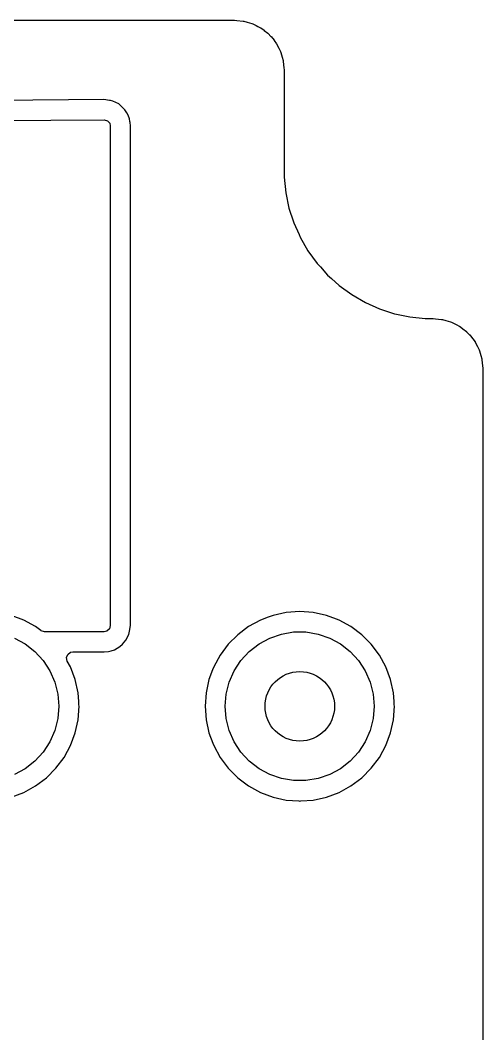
# Model space of a CAD drawing. Extents: x 0.71 to 7.56, y -5.16 to -0.79.
# Drawn here: x 7.192 to 7.559, y -1.59 to -0.787 of the extents above; entities that cross this region are included whole.
import ezdxf

# ---------------------------------------------------------------- set-up
doc = ezdxf.new("R2010")
doc.units = 0
doc.header["$MEASUREMENT"] = 0
doc.layers.add('BLACK', color=7, linetype='CONTINUOUS')

msp = doc.modelspace()

# ---------------------------------------------------------------- linework, layer by layer
at = {"layer": 'BLACK', "linetype": 'CONTINUOUS'}
for p, q in [((5.12299, -0.787421), (7.3621, -0.787421)), ((7.3621, -0.787421), (7.36231, -0.787431)), ((7.36231, -0.787431), (7.364, -0.787578)), ((7.364, -0.787578), (7.36897, -0.788068)), ((7.36897, -0.788068), (7.36975, -0.78821)), ((7.36975, -0.78821), (7.37238, -0.788914)), ((7.37238, -0.788914), (7.37605, -0.790027)), ((7.37605, -0.790027), (7.37669, -0.790274)), ((7.37669, -0.790274), (7.37673, -0.79029)), ((7.37673, -0.79029), (7.37935, -0.791512)), ((7.37935, -0.791512), (7.37946, -0.79157)), ((7.37946, -0.79157), (7.38083, -0.792303)), ((7.38083, -0.792303), (7.38277, -0.793337)), ((7.38277, -0.793337), (7.38302, -0.79349)), ((7.38302, -0.79349), (7.38562, -0.795314)), ((7.38562, -0.795314), (7.38577, -0.795427)), ((7.38577, -0.795427), (7.38861, -0.79776)), ((7.38861, -0.79776), (7.38879, -0.797921)), ((7.38879, -0.797921), (7.39106, -0.800185)), ((7.39106, -0.800185), (7.39122, -0.800362)), ((7.39122, -0.800362), (7.39355, -0.803205)), ((7.39355, -0.803205), (7.39366, -0.803353)), ((7.39366, -0.803353), (7.39549, -0.805958)), ((7.39549, -0.805958), (7.39564, -0.806208)), ((7.39564, -0.806208), (7.39741, -0.809512)), ((7.39741, -0.809512), (7.39747, -0.809631)), ((7.39747, -0.809631), (7.3987, -0.812285)), ((7.3987, -0.812285), (7.39895, -0.812931)), ((7.39895, -0.812931), (7.40006, -0.816601)), ((7.40006, -0.816601), (7.40077, -0.819224)), ((7.40077, -0.819224), (7.40091, -0.820009)), ((7.40091, -0.820009), (7.4014, -0.824982)), ((7.4014, -0.824982), (7.40155, -0.826665)), ((7.40155, -0.826665), (7.40156, -0.826878)), ((7.40156, -0.826878), (7.40156, -0.905492)), ((7.25873, -0.850218), (7.08632, -0.851619)), ((7.26323, -0.850828), (7.25873, -0.850218)), ((7.25873, -0.850218), (7.25873, -0.850218)), ((7.2639, -0.851018), (7.26323, -0.850828)), ((7.26323, -0.850828), (7.26323, -0.850828)), ((7.26588, -0.851581), (7.2639, -0.851018)), ((7.27041, -0.853684), (7.26588, -0.851581)), ((7.27348, -0.856383), (7.27041, -0.853684)), ((7.2753, -0.858447), (7.27348, -0.856383)), ((7.27348, -0.856383), (7.27348, -0.856383)), ((7.27348, -0.856383), (7.27348, -0.856383)), ((7.27681, -0.860825), (7.2753, -0.858447)), ((7.2753, -0.858447), (7.2753, -0.858447)), ((7.08645, -0.867583), (7.25886, -0.866182)), ((7.25886, -0.866182), (7.2615, -0.866935)), ((7.27798, -0.862665), (7.27681, -0.860825)), ((7.27891, -0.865543), (7.27798, -0.862665)), ((7.27798, -0.862665), (7.27798, -0.862665)), ((7.27937, -0.867607), (7.27891, -0.865543)), ((7.2615, -0.866935), (7.26332, -0.868999)), ((7.26332, -0.868999), (7.26378, -0.871063)), ((7.26378, -0.871063), (7.26378, -1.26677)), ((7.27945, -0.86836), (7.27937, -0.867607)), ((7.27937, -0.867607), (7.27937, -0.867607)), ((7.27937, -0.867607), (7.27937, -0.867607)), ((7.27974, -0.871063), (7.27945, -0.86836)), ((7.27974, -1.26677), (7.27974, -0.871063)), ((7.40156, -0.905492), (7.40156, -0.905512)), ((7.40156, -0.905512), (7.40156, -0.911703)), ((7.40156, -0.911703), (7.40285, -0.924017)), ((7.40285, -0.924017), (7.40285, -0.924017)), ((7.40285, -0.924017), (7.40542, -0.936128)), ((7.40542, -0.936128), (7.40542, -0.936128)), ((7.40542, -0.936128), (7.409, -0.94713)), ((7.409, -0.94713), (7.40925, -0.947904)), ((7.40925, -0.947904), (7.41339, -0.957203)), ((7.41339, -0.957203), (7.41429, -0.959215)), ((7.41429, -0.959215), (7.41429, -0.959216)), ((7.41429, -0.959216), (7.42048, -0.969938)), ((7.42048, -0.969938), (7.42048, -0.969938)), ((7.42048, -0.969938), (7.42775, -0.979955)), ((7.42775, -0.979955), (7.42775, -0.979955)), ((7.42775, -0.979955), (7.43029, -0.982773)), ((7.43029, -0.982773), (7.43604, -0.989157)), ((7.43604, -0.989157), (7.43903, -0.991845)), ((7.43903, -0.991845), (7.44524, -0.997442)), ((7.44524, -0.997442), (7.44524, -0.997442)), ((7.44524, -0.997442), (7.45526, -1.00472)), ((7.45526, -1.00472), (7.45526, -1.00472)), ((7.45526, -1.00472), (7.46598, -1.01091)), ((7.46598, -1.01091), (7.46598, -1.01091)), ((7.46598, -1.01091), (7.46598, -1.01091)), ((7.46598, -1.01091), (7.47729, -1.01595)), ((7.47729, -1.01595), (7.48907, -1.01977)), ((7.48907, -1.01977), (7.48907, -1.01977)), ((7.48907, -1.01977), (7.48907, -1.01977)), ((7.48907, -1.01977), (7.49074, -1.02013)), ((7.49074, -1.02013), (7.50118, -1.02235)), ((7.50118, -1.02235), (7.51349, -1.02364)), ((7.51349, -1.02364), (7.51958, -1.02364)), ((7.51958, -1.02364), (7.51979, -1.02365)), ((7.51979, -1.02365), (7.52148, -1.0238)), ((7.52148, -1.0238), (7.52645, -1.02429)), ((7.52645, -1.02429), (7.52723, -1.02443)), ((7.52723, -1.02443), (7.52986, -1.02513)), ((7.52986, -1.02513), (7.53353, -1.02625)), ((7.53353, -1.02625), (7.53417, -1.02649)), ((7.53417, -1.02649), (7.53683, -1.02773)), ((7.53683, -1.02773), (7.53694, -1.02779)), ((7.53694, -1.02779), (7.53842, -1.02858)), ((7.53842, -1.02858), (7.54025, -1.02956)), ((7.54025, -1.02956), (7.5405, -1.02971)), ((7.5405, -1.02971), (7.5431, -1.03153)), ((7.5431, -1.03153), (7.54325, -1.03165)), ((7.54325, -1.03165), (7.54609, -1.03398)), ((7.54609, -1.03398), (7.54627, -1.03414)), ((7.54627, -1.03414), (7.54854, -1.03641)), ((7.54854, -1.03641), (7.5487, -1.03658)), ((7.5487, -1.03658), (7.55103, -1.03943)), ((7.55103, -1.03943), (7.55114, -1.03957)), ((7.55114, -1.03957), (7.55297, -1.04218)), ((7.55297, -1.04218), (7.55312, -1.04243)), ((7.55312, -1.04243), (7.55489, -1.04573)), ((7.55489, -1.04573), (7.55495, -1.04585)), ((7.55495, -1.04585), (7.55495, -1.04585)), ((7.55495, -1.04585), (7.55495, -1.04585)), ((7.55495, -1.04585), (7.55618, -1.04851)), ((7.55618, -1.04851), (7.55643, -1.04915)), ((7.55643, -1.04915), (7.55754, -1.05282)), ((7.55754, -1.05282), (7.55825, -1.05544)), ((7.55825, -1.05544), (7.55839, -1.05623)), ((7.55839, -1.05623), (7.55888, -1.0612)), ((7.55888, -1.0612), (7.55903, -1.06289)), ((7.55903, -1.06289), (7.55904, -1.0631)), ((7.55904, -1.0631), (7.55904, -4.88178)), ((7.19319, -1.26175), (7.18511, -1.25873)), ((7.39284, -1.25873), (7.38881, -1.26024)), ((7.4033, -1.25646), (7.39284, -1.25873)), ((7.39284, -1.25873), (7.39284, -1.25873)), ((7.39284, -1.25873), (7.39284, -1.25873)), ((7.41398, -1.25569), (7.4033, -1.25646)), ((7.4033, -1.25646), (7.4033, -1.25646)), ((7.42465, -1.25646), (7.41398, -1.25569)), ((7.41398, -1.25569), (7.41398, -1.25569)), ((7.43511, -1.25873), (7.42465, -1.25646)), ((7.42465, -1.25646), (7.42465, -1.25646)), ((7.44319, -1.26175), (7.43511, -1.25873)), ((7.43511, -1.25873), (7.43511, -1.25873)), ((7.43511, -1.25873), (7.43511, -1.25873)), ((7.19514, -1.26247), (7.19319, -1.26175)), ((7.20453, -1.2676), (7.19514, -1.26247)), ((7.19514, -1.26247), (7.19514, -1.26247)), ((7.20864, -1.27068), (7.20453, -1.2676)), ((7.20453, -1.2676), (7.20453, -1.2676)), ((7.26378, -1.26677), (7.263, -1.26941)), ((7.2791, -1.27127), (7.27974, -1.26677)), ((7.37342, -1.2676), (7.36485, -1.27402)), ((7.38281, -1.26247), (7.37342, -1.2676)), ((7.37342, -1.2676), (7.37342, -1.2676)), ((7.38881, -1.26024), (7.38281, -1.26247)), ((7.44514, -1.26247), (7.44319, -1.26175)), ((7.45453, -1.2676), (7.44514, -1.26247)), ((7.44514, -1.26247), (7.44514, -1.26247)), ((7.4631, -1.27402), (7.45453, -1.2676)), ((7.45453, -1.2676), (7.45453, -1.2676)), ((7.45453, -1.2676), (7.45453, -1.2676)), ((7.20893, -1.27088), (7.20864, -1.27068)), ((7.21157, -1.27165), (7.20893, -1.27088)), ((7.2589, -1.27165), (7.21157, -1.27165)), ((7.26093, -1.27121), (7.2589, -1.27165)), ((7.263, -1.26941), (7.26093, -1.27121)), ((7.27618, -1.27842), (7.27832, -1.27391)), ((7.27832, -1.27391), (7.2791, -1.27127)), ((7.36485, -1.27402), (7.35728, -1.28158)), ((7.36485, -1.27402), (7.36485, -1.27402)), ((7.39025, -1.27663), (7.39948, -1.27346)), ((7.39948, -1.27346), (7.4091, -1.27186)), ((7.4091, -1.27186), (7.41885, -1.27186)), ((7.41885, -1.27186), (7.42847, -1.27346)), ((7.42847, -1.27346), (7.4377, -1.27663)), ((7.47067, -1.28158), (7.4631, -1.27402)), ((7.4631, -1.27402), (7.4631, -1.27402)), ((7.4631, -1.27402), (7.4631, -1.27402)), ((7.1877, -1.27663), (7.19628, -1.28127)), ((7.19628, -1.28127), (7.20397, -1.28726)), ((7.26714, -1.28592), (7.27138, -1.28328)), ((7.27138, -1.28328), (7.27346, -1.28148)), ((7.27346, -1.28148), (7.27618, -1.27842)), ((7.35728, -1.28158), (7.35087, -1.29015)), ((7.35728, -1.28158), (7.35728, -1.28158)), ((7.37398, -1.28726), (7.38168, -1.28127)), ((7.38168, -1.28127), (7.39025, -1.27663)), ((7.4377, -1.27663), (7.44628, -1.28127)), ((7.44628, -1.28127), (7.45397, -1.28726)), ((7.47708, -1.29015), (7.47067, -1.28158)), ((7.47067, -1.28158), (7.47067, -1.28158)), ((7.47067, -1.28158), (7.47067, -1.28158)), ((7.20397, -1.28726), (7.21058, -1.29444)), ((7.22906, -1.29215), (7.23002, -1.28957)), ((7.22964, -1.29484), (7.22906, -1.29215)), ((7.23002, -1.28957), (7.23222, -1.28793)), ((7.23222, -1.28793), (7.23393, -1.28762)), ((7.23393, -1.28762), (7.2589, -1.28762)), ((7.2589, -1.28762), (7.26229, -1.28725)), ((7.2589, -1.28762), (7.2589, -1.28762)), ((7.26229, -1.28725), (7.26432, -1.28681)), ((7.26432, -1.28681), (7.26714, -1.28592)), ((7.35087, -1.29015), (7.34574, -1.29955)), ((7.35087, -1.29015), (7.35087, -1.29015)), ((7.36737, -1.29444), (7.37398, -1.28726)), ((7.45397, -1.28726), (7.46058, -1.29444)), ((7.48221, -1.29955), (7.47708, -1.29015)), ((7.47708, -1.29015), (7.47708, -1.29015)), ((7.47708, -1.29015), (7.47708, -1.29015)), ((7.21058, -1.29444), (7.21591, -1.3026)), ((7.23221, -1.29955), (7.22964, -1.29484)), ((7.23595, -1.30957), (7.23221, -1.29955)), ((7.23221, -1.29955), (7.23221, -1.29955)), ((7.23221, -1.29955), (7.23221, -1.29955)), ((7.34574, -1.29955), (7.34488, -1.30186)), ((7.36204, -1.3026), (7.36737, -1.29444)), ((7.46058, -1.29444), (7.46591, -1.3026)), ((7.48595, -1.30957), (7.48221, -1.29955)), ((7.48221, -1.29955), (7.48221, -1.29955)), ((7.48221, -1.29955), (7.48221, -1.29955)), ((7.21591, -1.3026), (7.21983, -1.31153)), ((7.34488, -1.30186), (7.342, -1.30957)), ((7.35812, -1.31153), (7.36204, -1.3026)), ((7.46591, -1.3026), (7.46983, -1.31153)), ((7.21983, -1.31153), (7.22223, -1.32099)), ((7.23823, -1.32003), (7.23595, -1.30957)), ((7.342, -1.30958), (7.33973, -1.32003)), ((7.342, -1.30957), (7.342, -1.30957)), ((7.342, -1.30957), (7.342, -1.30958)), ((7.35573, -1.32099), (7.35812, -1.31153)), ((7.46983, -1.31153), (7.47223, -1.32099)), ((7.48823, -1.32003), (7.48595, -1.30957)), ((7.22223, -1.32099), (7.22303, -1.33071)), ((7.23872, -1.32693), (7.23823, -1.32003)), ((7.33973, -1.32003), (7.33896, -1.33071)), ((7.33973, -1.32003), (7.33973, -1.32003)), ((7.35492, -1.33071), (7.35573, -1.32099)), ((7.47223, -1.32099), (7.47303, -1.33071)), ((7.48872, -1.32693), (7.48823, -1.32003)), ((7.22303, -1.33071), (7.22223, -1.34043)), ((7.23823, -1.34138), (7.23899, -1.33071)), ((7.2389, -1.32948), (7.23872, -1.32693)), ((7.23899, -1.33071), (7.2389, -1.32948)), ((7.23899, -1.33071), (7.23899, -1.33071)), ((7.33896, -1.33071), (7.33896, -1.33071)), ((7.33896, -1.33071), (7.33973, -1.34138)), ((7.35573, -1.34043), (7.35492, -1.33071)), ((7.47303, -1.33071), (7.47223, -1.34043)), ((7.48823, -1.34138), (7.48899, -1.33071)), ((7.4889, -1.32948), (7.48872, -1.32693)), ((7.48899, -1.33071), (7.4889, -1.32948)), ((7.22223, -1.34043), (7.21983, -1.34988)), ((7.23595, -1.35184), (7.23823, -1.34138)), ((7.33973, -1.34138), (7.33973, -1.34138)), ((7.33973, -1.34138), (7.34196, -1.35165)), ((7.35812, -1.34988), (7.35573, -1.34043)), ((7.47223, -1.34043), (7.46983, -1.34988)), ((7.48595, -1.35184), (7.48823, -1.34138)), ((7.21983, -1.34988), (7.21591, -1.35882)), ((7.23221, -1.36187), (7.23595, -1.35184)), ((7.34196, -1.35165), (7.342, -1.35184)), ((7.342, -1.35184), (7.34499, -1.35985)), ((7.36204, -1.35882), (7.35812, -1.34988)), ((7.46983, -1.34988), (7.46591, -1.35882)), ((7.48221, -1.36187), (7.48595, -1.35184)), ((7.21591, -1.35882), (7.21058, -1.36698)), ((7.22984, -1.36621), (7.23221, -1.36187)), ((7.23221, -1.36187), (7.23221, -1.36187)), ((7.23221, -1.36187), (7.23221, -1.36187)), ((7.34499, -1.35985), (7.34574, -1.36187)), ((7.34574, -1.36187), (7.35087, -1.37126)), ((7.36737, -1.36698), (7.36204, -1.35882)), ((7.46591, -1.35882), (7.46058, -1.36698)), ((7.47984, -1.36621), (7.48221, -1.36187)), ((7.48221, -1.36187), (7.48221, -1.36187)), ((7.48221, -1.36187), (7.48221, -1.36187)), ((7.21058, -1.36698), (7.20397, -1.37416)), ((7.22067, -1.37983), (7.22708, -1.37126)), ((7.22708, -1.37126), (7.22984, -1.36621)), ((7.35087, -1.37126), (7.35087, -1.37126)), ((7.35087, -1.37126), (7.35087, -1.37126)), ((7.35087, -1.37126), (7.35728, -1.37983)), ((7.37398, -1.37416), (7.36737, -1.36698)), ((7.46058, -1.36698), (7.45397, -1.37416)), ((7.47067, -1.37983), (7.47708, -1.37126)), ((7.47708, -1.37126), (7.47984, -1.36621)), ((7.19628, -1.38015), (7.1877, -1.38479)), ((7.20397, -1.37416), (7.19628, -1.38015)), ((7.2131, -1.3874), (7.22067, -1.37983)), ((7.35728, -1.37983), (7.35728, -1.37983)), ((7.35728, -1.37983), (7.35728, -1.37983)), ((7.35728, -1.37983), (7.36485, -1.3874)), ((7.38168, -1.38015), (7.37398, -1.37416)), ((7.39025, -1.38479), (7.38168, -1.38015)), ((7.44628, -1.38015), (7.4377, -1.38479)), ((7.45397, -1.37416), (7.44628, -1.38015)), ((7.4631, -1.3874), (7.47067, -1.37983)), ((7.20453, -1.39381), (7.2131, -1.3874)), ((7.36485, -1.3874), (7.36485, -1.3874)), ((7.36485, -1.3874), (7.36485, -1.3874)), ((7.36485, -1.3874), (7.37342, -1.39381)), ((7.39948, -1.38796), (7.39025, -1.38479)), ((7.4091, -1.38956), (7.39948, -1.38796)), ((7.42847, -1.38796), (7.41885, -1.38956)), ((7.4377, -1.38479), (7.42847, -1.38796)), ((7.45453, -1.39381), (7.4631, -1.3874)), ((7.19514, -1.39894), (7.2007, -1.39591)), ((7.2007, -1.39591), (7.20453, -1.39381)), ((7.37342, -1.39381), (7.37342, -1.39381)), ((7.37342, -1.39381), (7.37342, -1.39381)), ((7.37342, -1.39381), (7.38281, -1.39894)), ((7.41885, -1.38956), (7.4091, -1.38956)), ((7.44514, -1.39894), (7.4507, -1.39591)), ((7.4507, -1.39591), (7.45453, -1.39381)), ((7.18511, -1.40268), (7.19514, -1.39894)), ((7.19514, -1.39894), (7.19514, -1.39894)), ((7.19514, -1.39894), (7.19514, -1.39894)), ((7.38281, -1.39894), (7.38281, -1.39894)), ((7.38281, -1.39894), (7.38281, -1.39894)), ((7.38281, -1.39894), (7.38281, -1.39894)), ((7.38281, -1.39894), (7.39284, -1.40268)), ((7.39284, -1.40268), (7.4033, -1.40496)), ((7.42465, -1.40496), (7.43511, -1.40268)), ((7.43511, -1.40268), (7.44514, -1.39894)), ((7.44514, -1.39894), (7.44514, -1.39894)), ((7.44514, -1.39894), (7.44514, -1.39894)), ((7.4033, -1.40496), (7.41321, -1.40567)), ((7.41321, -1.40567), (7.41398, -1.40572)), ((7.41398, -1.40572), (7.41469, -1.40567)), ((7.41398, -1.40572), (7.41398, -1.40572)), ((7.41398, -1.40572), (7.41398, -1.40572)), ((7.41469, -1.40567), (7.42465, -1.40496))]:
    msp.add_line(p, q, dxfattribs=at)
at = {"layer": 'BLACK'}
msp.add_circle((7.41398, -1.33071), 0.027559, dxfattribs=at)

doc.saveas('drawing.dxf')
